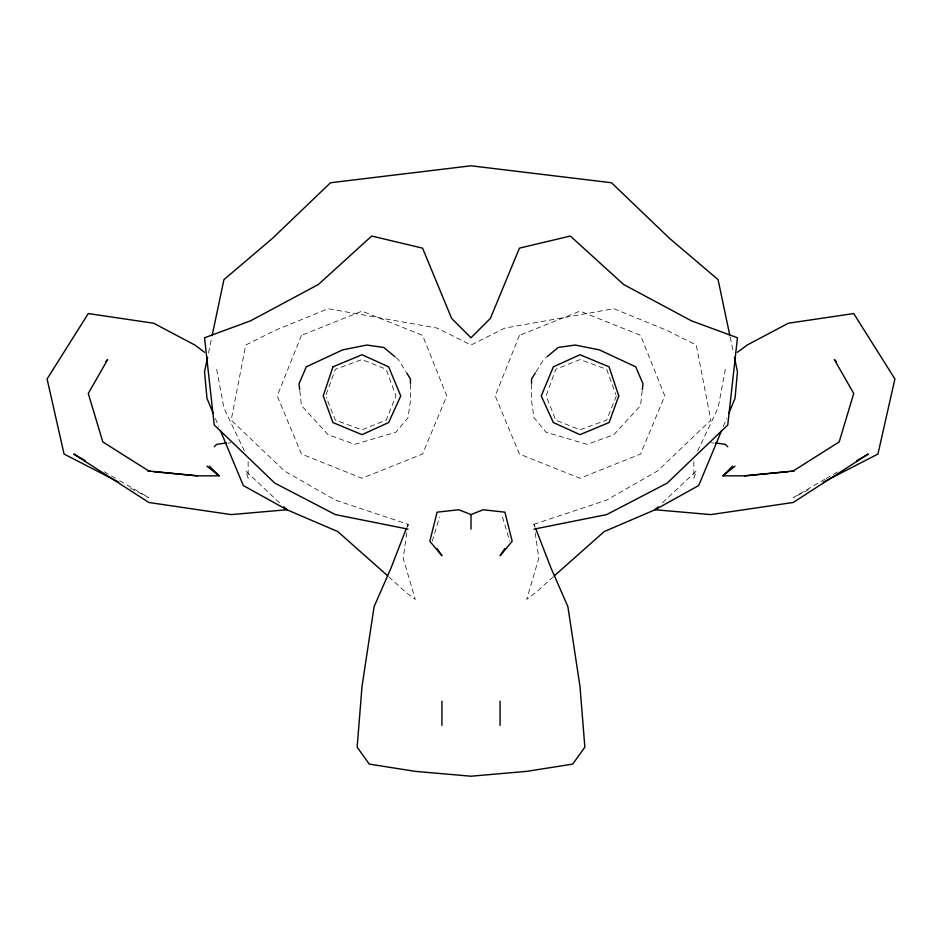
<?xml version="1.0" encoding="UTF-8"?>
<svg xmlns="http://www.w3.org/2000/svg" width="942" height="942" viewBox="0 0 942 942"><rect width="100%" height="100%" fill="white"/><g stroke="black" fill="none" stroke-linecap="round" stroke-linejoin="round"><path stroke-width="0.71" stroke-dasharray="4.71 3.53" d="M642.173 391.06L640.56 405.602L613.913 434.662L587.266 444.353L546.089 432.248L533.984 417.706L531.559 400.75L531.559 383.312M406.814 532.772L403.176 558.206L415.292 599.383L405.602 592.118L388.54 576.61M407.615 527.12L408.016 524.294L335.352 500.072L284.484 471L231.19 420.132L245.732 345.043L274.793 330.512L328.087 308.705L437.088 328.087L471 345.043L504.912 328.087L613.913 308.705L667.207 330.512L696.268 345.043L710.81 420.132L657.516 471L606.648 500.072L533.984 524.294L533.984 527.92M725.34 369.264L718.075 408.016L697.575 451.065M208.488 352.991L211.82 337.165M432.248 541.25L439.514 517.028M326.144 394.58L335.352 369.264L361.999 359.573L386.22 369.264L395.911 395.911L386.22 420.132L361.999 429.823L335.352 420.132L326.203 397.253M406.944 526.978L408.016 524.294L408.016 527.92M616.339 395.911L606.648 420.132L580.001 429.823L555.78 420.132L546.089 395.911L555.78 369.264L580.001 359.573L606.648 369.264L615.856 394.58M723.291 426.502L726.647 418.46M536.104 371.69L543.664 359.573L545.901 357.713M662.485 502.804L696.268 471L693.854 478.265L693.854 460.273M553.46 576.61L536.398 592.118L526.708 599.383L538.824 558.206L535.186 532.772M824.98 479.172L793.164 497.647L811.427 488.25M826.252 478.43L837.709 471.777M228.082 443.317L230.849 442.622M711.151 442.622L713.918 443.317M130.573 488.25L148.836 497.647L119.563 480.644M104.291 471.777L118.292 479.914M396.099 357.713L398.336 359.573L405.896 371.69M279.515 502.804L245.732 471L248.146 478.265L248.146 460.273M244.425 451.065L223.925 408.016L216.66 369.264M215.353 418.46L218.709 426.502M535.056 526.978L533.984 524.294L534.385 527.12M502.486 517.028L509.752 541.25M730.18 337.165L733.512 352.991M299.827 391.06L301.44 405.602L328.087 434.662L354.734 444.353L395.911 432.248L408.016 417.706L410.441 400.75L410.441 383.312M301.44 335.352L277.219 395.911L301.44 454.044L361.999 478.265L422.558 454.044L446.779 395.911L422.558 335.352L361.999 311.131L301.44 335.352M519.442 335.352L495.221 395.911L519.442 454.044L580.001 478.265L640.56 454.044L664.781 395.911L640.56 335.352L580.001 311.131L519.442 335.352"/><path stroke-width="1.41" d="M642.338 389.611L642.986 383.794L635.72 366.838L599.383 349.882L575.162 345.043L558.206 347.468L547.019 356.782M207.581 357.301L204.544 371.69L206.969 398.336L213.116 413.091M212.115 335.729L223.925 279.644L272.368 238.456L330.512 182.748L471 165.792L611.488 182.748L669.632 238.456L718.075 279.644L729.885 335.729M406.402 528.332L391.06 567.896L374.104 606.648L361.999 686.588L357.148 747.136L369.264 764.092L415.292 771.368L471 776.208L526.708 771.368L572.736 764.092L584.852 747.136L580.001 686.588L567.896 606.648L550.94 567.896L535.598 528.332M721.619 430.529L698.693 485.53L655.09 509.752L604.222 531.559L554.52 575.644M728.884 413.091L735.031 398.336L737.456 371.69L734.419 357.301M535.339 372.902L531.559 378.955L531.559 383.312M504.912 548.515L500.072 555.78L512.177 541.25L504.912 512.177L483.116 509.752L471 514.603L458.884 509.752L437.088 512.177L429.823 541.25L441.928 555.78L437.088 548.515M105.716 361.516L107.659 359.573L88.277 393.485L102.808 441.928L148.836 471L197.278 475.84L219.086 475.84L209.395 466.16M214.234 446.779L216.66 444.353L226.551 442.94M788.324 471.695L744.722 475.84L722.914 475.84L732.605 466.16M658.258 506.772L655.09 509.752L710.81 514.603L793.164 502.486L868.253 454.044L856.796 460.697M722.914 475.84L735.031 466.16M737.456 352.308L747.136 345.043L788.324 323.236L853.723 313.556L894.9 378.955L877.944 454.044L823.167 482.222M533.984 529.133L606.648 514.603L667.207 483.116L727.766 424.972L737.456 337.778L691.428 320.822L623.604 284.484L570.31 236.042L519.442 248.146L490.382 318.396L471 337.778L451.618 318.396L422.558 248.146L371.69 236.042L318.396 284.484L250.572 320.822L204.544 337.778L214.234 424.972L274.793 483.116L335.352 514.603L408.016 529.133M744.722 475.84L793.164 471L839.192 441.928L853.723 393.485L834.341 359.573L836.284 361.516M791.221 471.412L794.13 471.141M147.87 471.141L150.779 471.412M153.676 471.695L197.278 475.84M715.449 442.94L725.34 444.353L727.766 446.779M118.833 482.222L64.056 454.044L47.1 378.955L88.277 313.556L153.676 323.236L194.864 345.043L204.544 352.308M85.204 460.697L73.747 454.044L148.836 502.486L231.19 514.603L286.91 509.752L337.778 531.559L387.48 575.644M206.969 466.16L219.086 475.84M394.981 356.782L383.794 347.468L366.838 345.043L342.617 349.882L306.28 366.838L299.014 383.794L299.662 389.611M283.742 506.772L286.91 509.752L243.307 485.53L220.381 430.529M406.661 372.902L410.441 378.955L410.441 383.312M500.072 701.119L500.072 725.34M471 514.603L471 529.133M441.928 701.119L441.928 725.34M332.926 366.838L323.236 395.911L332.926 422.558L361.999 434.662L388.646 422.558L400.75 395.911L388.646 366.838L361.999 354.734L332.926 366.838M618.764 395.911L609.074 422.558L580.001 434.662L553.354 422.558L541.25 395.911L553.354 366.838L580.001 354.734L609.074 366.838L618.764 395.911"/></g></svg>
